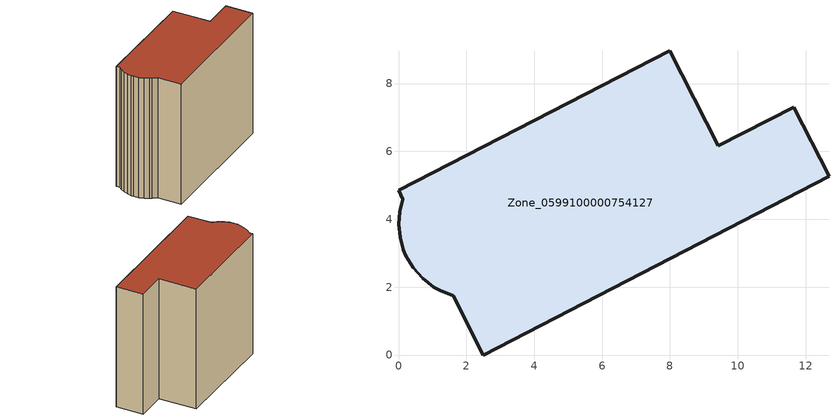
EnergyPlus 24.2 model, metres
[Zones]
Zone_0599100000754127
 floor ground (C_G): 9.43,6.16 11.65,7.3 12.69,5.27 2.5,0 1.61,1.75 1.22,1.9 1.04,2 0.71,2.26 0.43,2.57 0.22,2.93 0.15,3.1 0.04,3.47 0.01,3.85 0.04,4.22 0.13,4.59 0,4.86 8,8.96 z0
 wall outside (C_F): 0.04,3.47 0.15,3.1 0.22,2.93 0.43,2.57 0.71,2.26 1.04,2 1.22,1.9 1.61,1.75 2.5,0 12.69,5.27 11.65,7.3 9.43,6.16 8,8.96 0,4.86 0.13,4.59 0.04,4.22 0.01,3.85 0.04,3.47 z0:10.49
 roof outside (C_R): 8,8.96 0,4.86 0.13,4.59 0.04,4.22 0.01,3.85 0.04,3.47 0.15,3.1 0.22,2.93 0.43,2.57 0.71,2.26 1.04,2 1.22,1.9 1.61,1.75 2.5,0 12.69,5.27 11.65,7.3 9.43,6.16 z10.49
[BUILDING]
Pand.0599100000754127: North Axis=0; Terrain=City; Loads Convergence Tolerance Value=0.04; Temperature Convergence Tolerance Value=0.4; Solar Distribution=FullExterior; Maximum Number of Warmup Days=25; Minimum Number of Warmup Days=1
[Site:Location]
Rotterdam.The.Hague.AP_ZH_NLD Design_Conditions: Latitude=51.96; Longitude=4.45; Time Zone=1; Elevation=-4.5
[SITE:GROUNDTEMPERATURE:BUILDINGSURFACE]
18, 18, 18, 18, 18, 18, 18, 18, 18, 18, 18, 18
[MATERIAL] Thermal Absorptance=0.9; Solar Absorptance=0.7; Visible Absorptance=0.7
Name | Roughness | Thickness | Conductivity | Density | Specific Heat
G.TC.1946 | MediumSmooth | 0.15 | 1 | 540 | 1210
F.TC.1946 | Rough | 0.3 | 0.857143 | 1920 | 840
R.TC.1946 | MediumRough | 0.2 | 0.909091 | 1500 | 1000
[CONSTRUCTION]
C_G: G.TC.1946
C_F: F.TC.1946
C_R: R.TC.1946
[ZONE]
Zone_0599100000754127: Type=1; Multiplier=1; Ceiling Height=Autocalculate; Volume=Autocalculate; Floor Area=autocalculate; Part of Total Floor Area=Yes
[ZONEINFILTRATION:DESIGNFLOWRATE]
Infil_Zone_0599100000754127: Zone or ZoneList or Space or SpaceList=Zone_0599100000754127; Schedule=AlwaysOn; Design Flow Rate Calculation Method=Flow/Area; Flow Rate per Floor Area=0.003; Constant Term Coefficient=1; Temperature Term Coefficient=0; Velocity Term Coefficient=0; Velocity Squared Term Coefficient=0
[HVACTEMPLATE:ZONE:IDEALLOADSAIRSYSTEM]
Zone_0599100000754127: Maximum Heating Supply Air Temperature=50; Minimum Cooling Supply Air Temperature=13; Maximum Heating Supply Air Humidity Ratio=0.0156; Minimum Cooling Supply Air Humidity Ratio=0.0077; Heating Limit=NoLimit; Cooling Limit=NoLimit; Dehumidification Control Type=ConstantSensibleHeatRatio; Cooling Sensible Heat Ratio=0.7; Dehumidification Setpoint=60; Humidification Control Type=None; Humidification Setpoint=30; Outdoor Air Method=None; Outdoor Air Flow Rate per Person=0.00944; Outdoor Air Flow Rate per Zone Floor Area=0; Outdoor Air Flow Rate per Zone=0; Demand Controlled Ventilation Type=None; Outdoor Air Economizer Type=NoEconomizer; Heat Recovery Type=None; Sensible Heat Recovery Effectiveness=0.7; Latent Heat Recovery Effectiveness=0.65
[ZONECONTROL:THERMOSTAT]
ThermostatControl_Zone_0599100000754127: Zone or ZoneList=Zone_0599100000754127; Control Type Schedule=DualSetpointControlType; Control 1=Thermostat_Zone_0599100000754127; Temperature Difference Between Cutout And Setpoint=0
[THERMOSTATSETPOINT:DUALSETPOINT]
Thermostat_Zone_0599100000754127: Heating Setpoint Temperature Schedule=HeatingSetpoint_Zone_0599100000754127; Cooling Setpoint Temperature Schedule=CoolingSetpoint_Zone_0599100000754127
[SCHEDULE:COMPACT]
HeatingSetpoint_Zone_0599100000754127: Through: 12/31, For: AllDays, Until: 24:00, 21
CoolingSetpoint_Zone_0599100000754127: Through: 12/31, For: AllDays, Until: 24:00, 24
DualSetpointControlType: Through: 12/31, For: AllDays, Until: 24:00, 4
AlwaysOn: Through: 12/31, For: AllDays, Until: 24:00, 1
